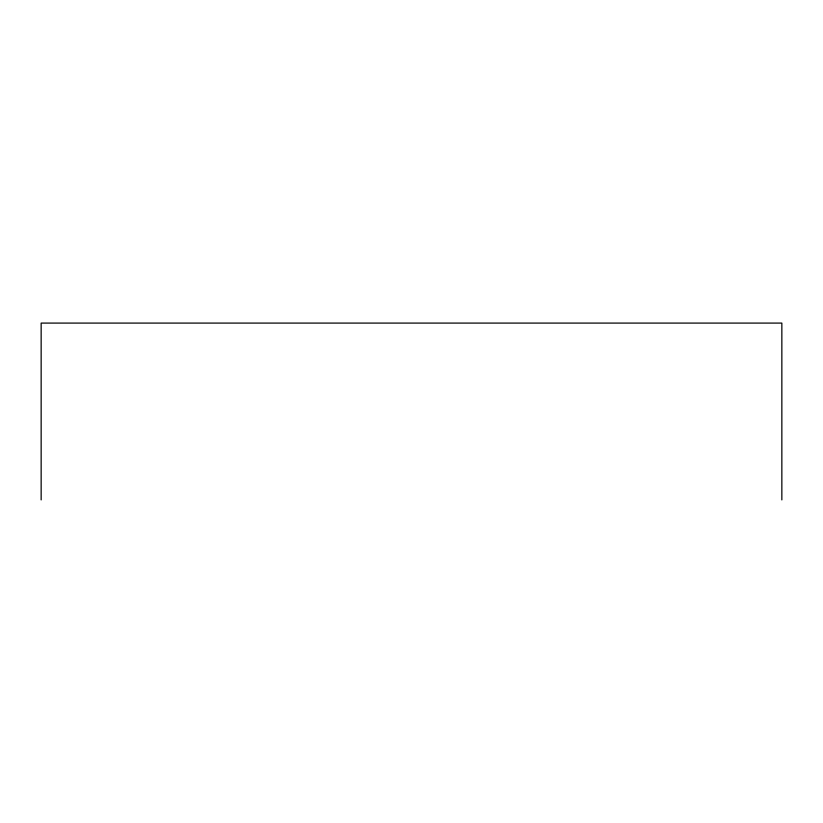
<?xml version="1.0" encoding="UTF-8"?>
<svg xmlns="http://www.w3.org/2000/svg" width="823" height="823" viewBox="0 0 823 823"><rect width="100%" height="100%" fill="white"/><g stroke="black" fill="none" stroke-linecap="round" stroke-linejoin="round"><path stroke-width="1.23" d="M781.85 499.911L781.85 323.089L41.15 323.089L41.15 499.911"/></g></svg>
